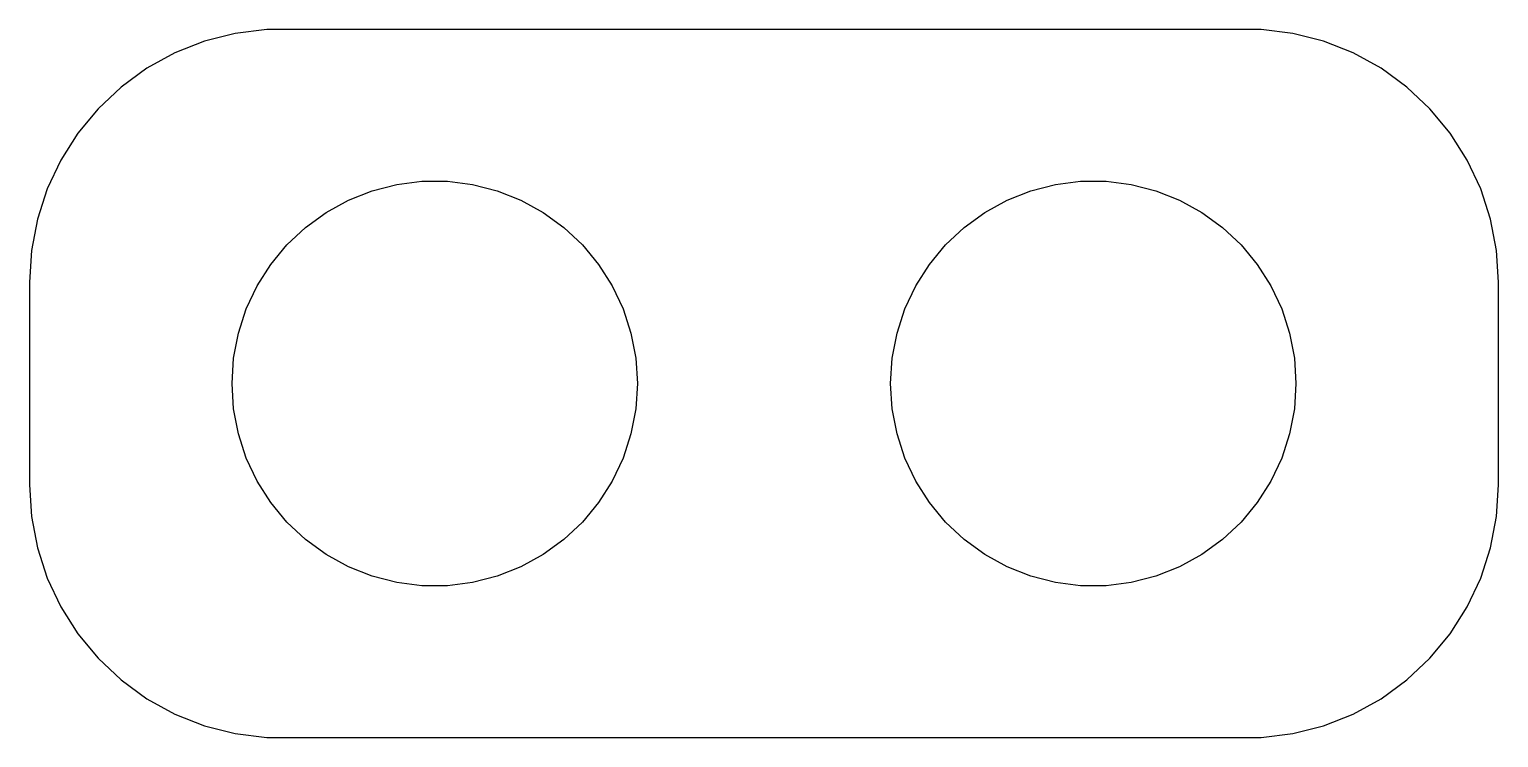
# Model space of a CAD drawing. Header units: metres. Extents: x -14.5 to 14.5, y 17 to 31.
import ezdxf

# ---------------------------------------------------------------- set-up
doc = ezdxf.new("R2010")
doc.units = ezdxf.units.M

msp = doc.modelspace()

# ---------------------------------------------------------------- linework, layer by layer
for p, q in [((-11.0451, 30.7553), (-11.6289, 30.5241)), ((-10.4369, 30.9114), (-11.0451, 30.7553)), ((-9.81395, 30.9901), (-10.4369, 30.9114)), ((9.81395, 30.9901), (-9.81395, 30.9901)), ((10.4369, 30.9114), (9.81395, 30.9901)), ((11.0451, 30.7553), (10.4369, 30.9114)), ((11.6289, 30.5241), (11.0451, 30.7553)), ((-11.6289, 30.5241), (-12.1791, 30.2216)), ((12.1791, 30.2216), (11.6289, 30.5241)), ((-12.1791, 30.2216), (-12.6871, 29.8526)), ((12.6871, 29.8526), (12.1791, 30.2216)), ((-12.6871, 29.8526), (-13.1448, 29.4227)), ((13.1448, 29.4227), (12.6871, 29.8526)), ((-13.1448, 29.4227), (-13.5451, 28.9389)), ((13.5451, 28.9389), (13.1448, 29.4227)), ((-13.5451, 28.9389), (-13.8815, 28.4088)), ((13.8815, 28.4088), (13.5451, 28.9389)), ((-13.8815, 28.4088), (-14.1489, 27.8406)), ((14.1489, 27.8406), (13.8815, 28.4088)), ((-14.1489, 27.8406), (-14.3429, 27.2434)), ((-7.73605, 27.8042), (-7.24951, 27.9291)), ((-7.24951, 27.9291), (-6.75116, 27.9921)), ((-6.75116, 27.9921), (-6.24883, 27.9921)), ((-6.24883, 27.9921), (-5.75047, 27.9291)), ((-5.75047, 27.9291), (-5.26393, 27.8042)), ((5.26393, 27.8042), (5.75047, 27.9291)), ((5.75047, 27.9291), (6.24883, 27.9921)), ((6.24883, 27.9921), (6.75116, 27.9921)), ((6.75116, 27.9921), (7.24951, 27.9291)), ((7.24951, 27.9291), (7.73605, 27.8042)), ((14.3429, 27.2434), (14.1489, 27.8406)), ((-8.6433, 27.3773), (-8.20311, 27.6193)), ((-8.20311, 27.6193), (-7.73605, 27.8042)), ((-5.26393, 27.8042), (-4.79688, 27.6193)), ((-4.79688, 27.6193), (-4.35669, 27.3773)), ((4.35669, 27.3773), (4.79688, 27.6193)), ((4.79688, 27.6193), (5.26393, 27.8042)), ((7.73605, 27.8042), (8.20311, 27.6193)), ((8.20311, 27.6193), (8.6433, 27.3773)), ((-9.04968, 27.082), (-8.6433, 27.3773)), ((-4.35669, 27.3773), (-3.9503, 27.082)), ((3.9503, 27.082), (4.35669, 27.3773)), ((8.6433, 27.3773), (9.04968, 27.082)), ((-14.3429, 27.2434), (-14.4606, 26.6267)), ((-9.41586, 26.7382), (-9.04968, 27.082)), ((-3.9503, 27.082), (-3.58412, 26.7382)), ((3.58412, 26.7382), (3.9503, 27.082)), ((9.04968, 27.082), (9.41586, 26.7382)), ((14.4606, 26.6267), (14.3429, 27.2434)), ((-9.73605, 26.3511), (-9.41586, 26.7382)), ((-3.58412, 26.7382), (-3.26393, 26.3511)), ((3.26393, 26.3511), (3.58412, 26.7382)), ((9.41586, 26.7382), (9.73605, 26.3511)), ((-14.4606, 26.6267), (-14.5, 26)), ((14.5, 26), (14.4606, 26.6267)), ((-10.0052, 25.927), (-9.73605, 26.3511)), ((-3.26393, 26.3511), (-2.99477, 25.927)), ((2.99477, 25.927), (3.26393, 26.3511)), ((9.73605, 26.3511), (10.0052, 25.927)), ((-14.5, 26), (-14.5, 22)), ((-10.2191, 25.4725), (-10.0052, 25.927)), ((-2.99477, 25.927), (-2.78088, 25.4725)), ((2.78088, 25.4725), (2.99477, 25.927)), ((10.0052, 25.927), (10.2191, 25.4725)), ((14.5, 22), (14.5, 26)), ((-10.3743, 24.9948), (-10.2191, 25.4725)), ((-2.78088, 25.4725), (-2.62566, 24.9948)), ((2.62566, 24.9948), (2.78088, 25.4725)), ((10.2191, 25.4725), (10.3743, 24.9948)), ((-10.4684, 24.5013), (-10.3743, 24.9948)), ((-2.62566, 24.9948), (-2.53154, 24.5013)), ((2.53154, 24.5013), (2.62566, 24.9948)), ((10.3743, 24.9948), (10.4684, 24.5013)), ((-10.5, 24), (-10.4684, 24.5013)), ((-2.53154, 24.5013), (-2.5, 24)), ((2.5, 24), (2.53154, 24.5013)), ((10.4684, 24.5013), (10.5, 24)), ((-10.4684, 23.4987), (-10.5, 24)), ((-2.5, 24), (-2.53154, 23.4987)), ((2.53154, 23.4987), (2.5, 24)), ((10.5, 24), (10.4684, 23.4987)), ((-10.3743, 23.0052), (-10.4684, 23.4987)), ((-2.53154, 23.4987), (-2.62566, 23.0052)), ((2.62566, 23.0052), (2.53154, 23.4987)), ((10.4684, 23.4987), (10.3743, 23.0052)), ((-10.2191, 22.5275), (-10.3743, 23.0052)), ((-2.62566, 23.0052), (-2.78088, 22.5275)), ((2.78088, 22.5275), (2.62566, 23.0052)), ((10.3743, 23.0052), (10.2191, 22.5275)), ((-10.0052, 22.073), (-10.2191, 22.5275)), ((-2.78088, 22.5275), (-2.99477, 22.073)), ((2.99477, 22.073), (2.78088, 22.5275)), ((10.2191, 22.5275), (10.0052, 22.073)), ((-9.73605, 21.6489), (-10.0052, 22.073)), ((-2.99477, 22.073), (-3.26393, 21.6489)), ((3.26393, 21.6489), (2.99477, 22.073)), ((10.0052, 22.073), (9.73605, 21.6489)), ((-14.5, 22), (-14.4606, 21.3733)), ((14.4606, 21.3733), (14.5, 22)), ((-9.41586, 21.2618), (-9.73605, 21.6489)), ((-3.26393, 21.6489), (-3.58412, 21.2618)), ((3.58412, 21.2618), (3.26393, 21.6489)), ((9.73605, 21.6489), (9.41586, 21.2618)), ((-14.4606, 21.3733), (-14.3429, 20.7566)), ((-9.04968, 20.918), (-9.41586, 21.2618)), ((-3.58412, 21.2618), (-3.9503, 20.918)), ((3.9503, 20.918), (3.58412, 21.2618)), ((9.41586, 21.2618), (9.04968, 20.918)), ((14.3429, 20.7566), (14.4606, 21.3733)), ((-8.6433, 20.6227), (-9.04968, 20.918)), ((-3.9503, 20.918), (-4.35669, 20.6227)), ((4.35669, 20.6227), (3.9503, 20.918)), ((9.04968, 20.918), (8.6433, 20.6227)), ((-14.3429, 20.7566), (-14.1489, 20.1594)), ((-8.20311, 20.3807), (-8.6433, 20.6227)), ((-4.35669, 20.6227), (-4.79688, 20.3807)), ((4.79688, 20.3807), (4.35669, 20.6227)), ((8.6433, 20.6227), (8.20311, 20.3807)), ((14.1489, 20.1594), (14.3429, 20.7566)), ((-7.73605, 20.1958), (-8.20311, 20.3807)), ((-4.79688, 20.3807), (-5.26393, 20.1958)), ((5.26393, 20.1958), (4.79688, 20.3807)), ((8.20311, 20.3807), (7.73605, 20.1958)), ((-14.1489, 20.1594), (-13.8815, 19.5912)), ((-7.24951, 20.0709), (-7.73605, 20.1958)), ((-6.75116, 20.0079), (-7.24951, 20.0709)), ((-5.75047, 20.0709), (-6.24883, 20.0079)), ((-5.26393, 20.1958), (-5.75047, 20.0709)), ((5.75047, 20.0709), (5.26393, 20.1958)), ((6.24883, 20.0079), (5.75047, 20.0709)), ((7.24951, 20.0709), (6.75116, 20.0079)), ((7.73605, 20.1958), (7.24951, 20.0709)), ((13.8815, 19.5912), (14.1489, 20.1594)), ((-6.24883, 20.0079), (-6.75116, 20.0079)), ((6.75116, 20.0079), (6.24883, 20.0079)), ((-13.8815, 19.5912), (-13.5451, 19.0611)), ((13.5451, 19.0611), (13.8815, 19.5912)), ((-13.5451, 19.0611), (-13.1448, 18.5773)), ((13.1448, 18.5773), (13.5451, 19.0611)), ((-13.1448, 18.5773), (-12.6871, 18.1474)), ((12.6871, 18.1474), (13.1448, 18.5773)), ((-12.6871, 18.1474), (-12.1791, 17.7784)), ((12.1791, 17.7784), (12.6871, 18.1474)), ((-12.1791, 17.7784), (-11.6289, 17.4759)), ((11.6289, 17.4759), (12.1791, 17.7784)), ((-11.6289, 17.4759), (-11.0451, 17.2447)), ((11.0451, 17.2447), (11.6289, 17.4759)), ((-11.0451, 17.2447), (-10.4369, 17.0886)), ((10.4369, 17.0886), (11.0451, 17.2447)), ((-10.4369, 17.0886), (-9.81395, 17.0099)), ((-9.81395, 17.0099), (9.81395, 17.0099)), ((9.81395, 17.0099), (10.4369, 17.0886))]:
    msp.add_line(p, q)

doc.saveas('drawing.dxf')
